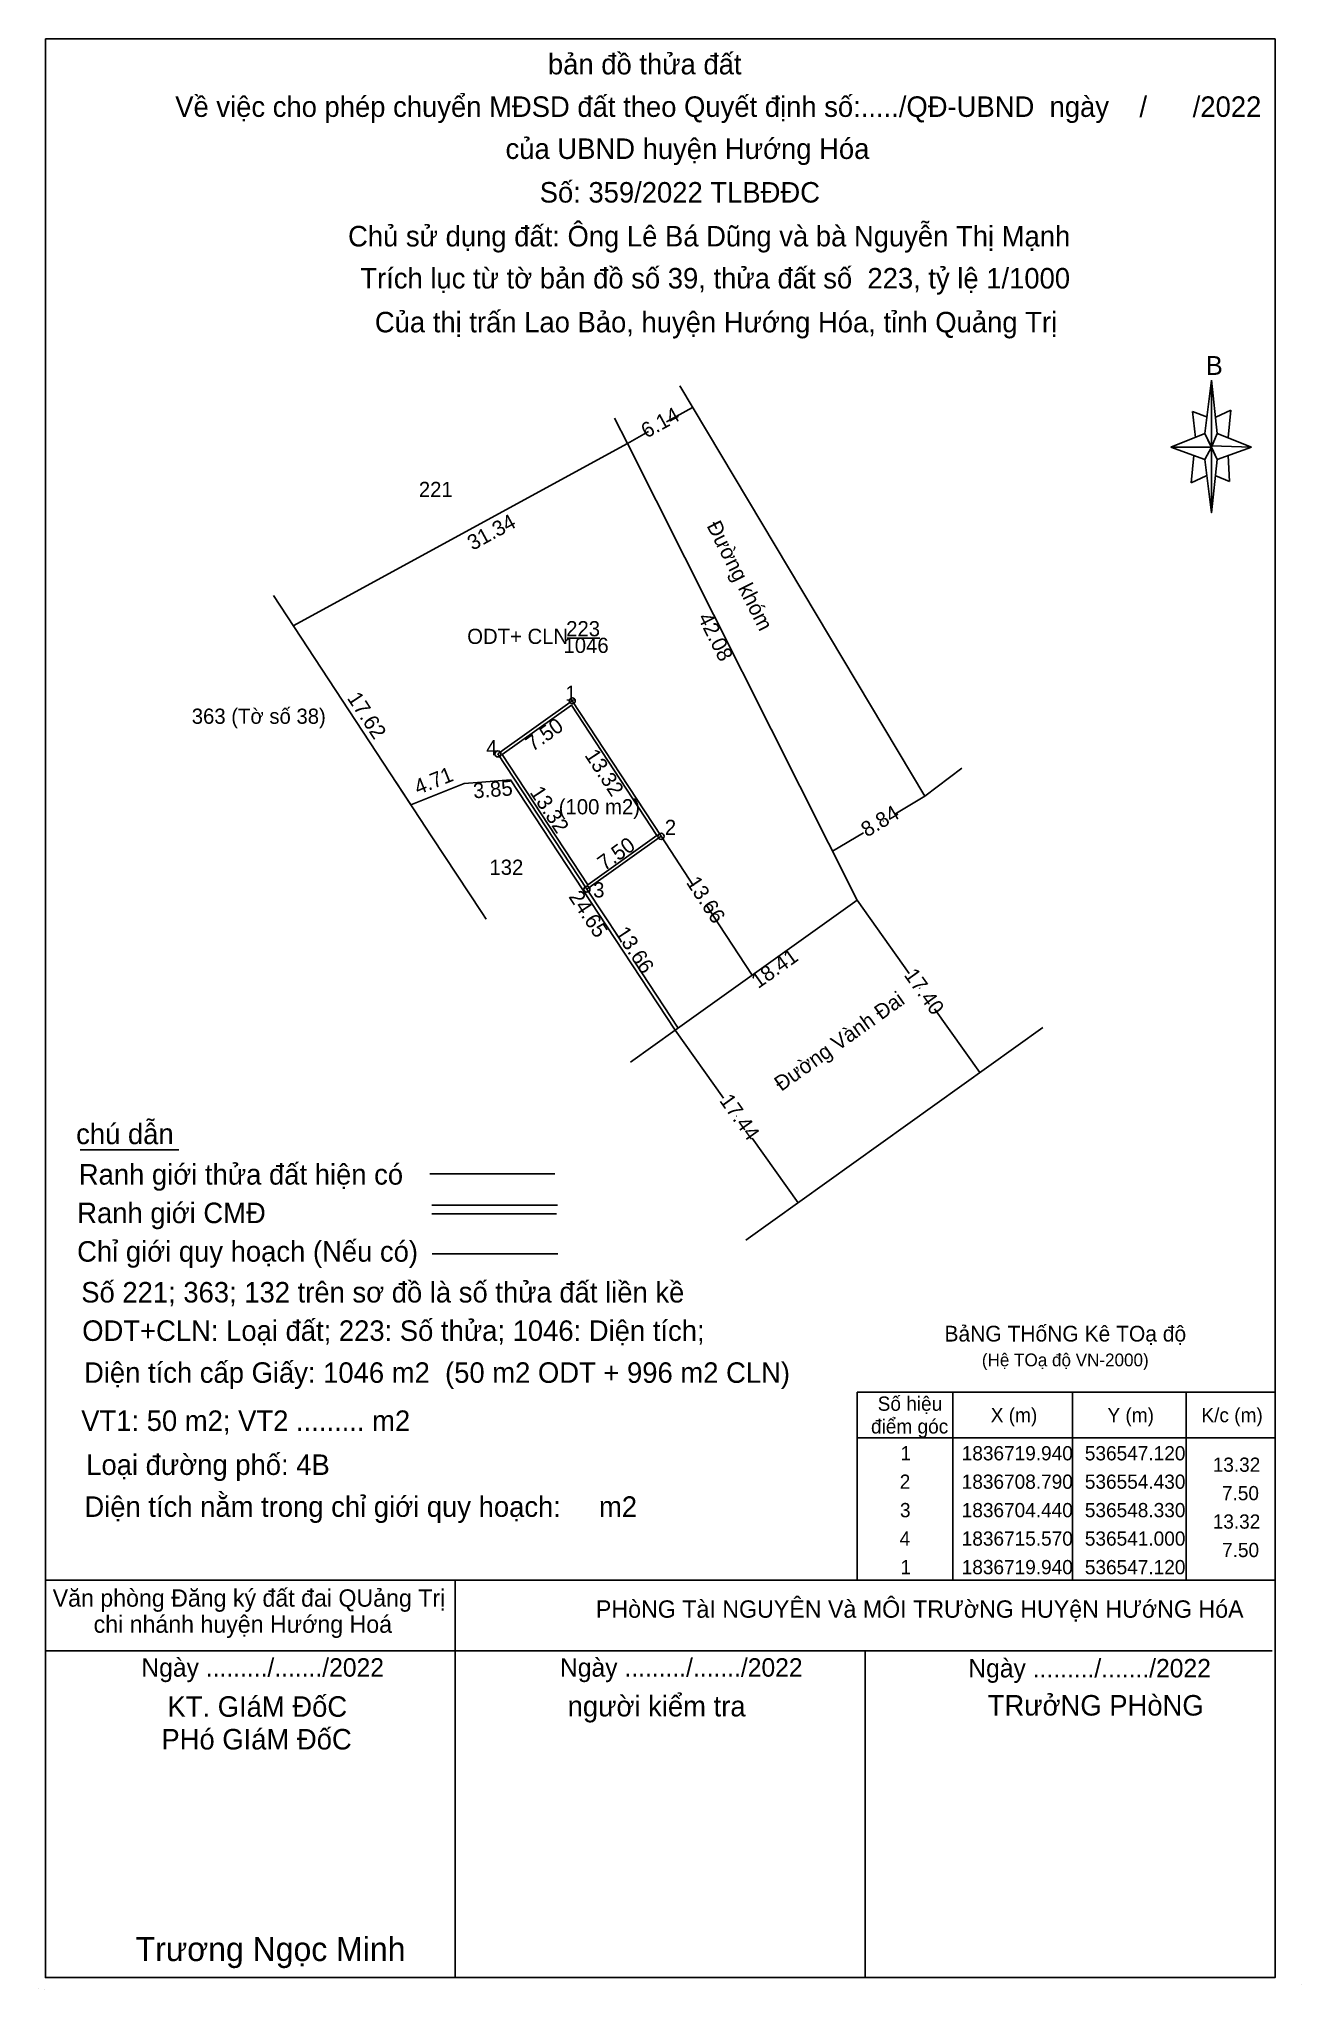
# Model space of a CAD drawing. Extents: x 536184 to 536586, y 1836676 to 1836836.
# Drawn here: x 536183.7 to 536287.6, y 1836675.6 to 1836836.1 of the extents above.
import ezdxf

# ---------------------------------------------------------------- set-up
doc = ezdxf.new("R2010")
doc.units = 0
for name, color, linetype in [('Level 1', 7, 'Continuous'), ('Level 10', 7, 'Continuous'), ('Level 13', 7, 'Continuous'), ('Level 17', 7, 'Continuous'), ('Level 4', 7, 'Continuous'), ('Level 43', 7, 'Continuous'), ('Level 5', 7, 'Continuous'), ('Level 6', 7, 'Continuous'), ('Level 63', 7, 'Continuous')]:
    doc.layers.add(name, color=color, linetype=linetype)

msp = doc.modelspace()

# ---------------------------------------------------------------- linework, layer by layer
at = {"layer": 'Level 1'}
msp.add_lwpolyline([(536227.54, 1836781.27), (536234.58, 1836770.53), (536228.89, 1836766.47), (536221.83, 1836777.19)], close=True, dxfattribs=at)
at = {"layer": 'Level 10'}
for p, q in [((536231.1, 1836804.89), (536232.15, 1836802.8)), ((536204.64, 1836787.8), (536232.15, 1836802.8)), ((536232.15, 1836802.8), (536251.07, 1836765.21)), ((536214.33, 1836773.07), (536203, 1836790.29)), ((536218.7, 1836774.82), (536214.33, 1836773.07)), ((536220.17, 1836774.93), (536218.7, 1836774.82)), ((536222.54, 1836775.12), (536220.17, 1836774.93)), ((536231.13, 1836762.05), (536222.54, 1836775.12)), ((536251.07, 1836765.21), (536236.08, 1836754.52)), ((536236.08, 1836754.52), (536231.13, 1836762.05))]:
    msp.add_line(p, q, dxfattribs=at)
at = {"layer": 'Level 13'}
msp.add_line((536227.2, 1836786.78), (536229.89, 1836786.78), dxfattribs=at)
at = {"layer": 'Level 17'}
msp.add_line((536187.08, 1836744.67), (536195.23, 1836744.67), dxfattribs=at)
at = {"layer": 'Level 4'}
for p, q in [((536236.46, 1836807.54), (536256.64, 1836773.78)), ((536237.52, 1836805.76), (536235.38, 1836804.58)), ((536233.9, 1836803.77), (536232.15, 1836802.8)), ((536221.49, 1836777.25), (536227.61, 1836781.62)), ((536234.92, 1836770.47), (536227.61, 1836781.62)), ((536228.82, 1836766.12), (536221.49, 1836777.25)), ((536256.64, 1836773.78), (536259.69, 1836776.08)), ((536213.09, 1836774.95), (536216.06, 1836770.44)), ((536214.33, 1836773.07), (536218.7, 1836774.82)), ((536218.7, 1836774.82), (536220.17, 1836774.93)), ((536220.17, 1836774.93), (536222.54, 1836775.12)), ((536231.13, 1836762.05), (536222.54, 1836775.12)), ((536254.17, 1836772.3), (536256.64, 1836773.78)), ((536253.18, 1836771.71), (536253.25, 1836771.75)), ((536220.17, 1836764.19), (536216.06, 1836770.44)), ((536228.82, 1836766.12), (536234.92, 1836770.47)), ((536237.6, 1836766.4), (536234.92, 1836770.47)), ((536249.05, 1836769.24), (536251.59, 1836770.76)), ((536231.49, 1836762.05), (536228.82, 1836766.12)), ((536236.08, 1836754.52), (536251.07, 1836765.21)), ((536255.36, 1836759.19), (536251.07, 1836765.21)), ((536220.52, 1836763.66), (536220.17, 1836764.19)), ((536239.71, 1836763.18), (536238.68, 1836764.75)), ((536242.43, 1836759.05), (536239.71, 1836763.18)), ((536236.08, 1836754.52), (536231.13, 1836762.05)), ((536231.68, 1836761.76), (536231.49, 1836762.05)), ((536236.32, 1836754.69), (536232.76, 1836760.11)), ((536256.24, 1836757.95), (536256.21, 1836758)), ((536261.17, 1836751.04), (536257.43, 1836756.28)), ((536232.41, 1836751.9), (536236.08, 1836754.52)), ((536240.06, 1836748.93), (536236.08, 1836754.52)), ((536241.91, 1836737.24), (536266.36, 1836754.73)), ((536241.13, 1836747.43), (536241.12, 1836747.45)), ((536246.21, 1836740.32), (536242.42, 1836745.64))]:
    msp.add_line(p, q, dxfattribs=at)
at = {"layer": 'Level 5'}
for p, q in [((536279.7, 1836803.62), (536280.26, 1836808)), ((536279.93, 1836804.97), (536278.69, 1836805.42)), ((536278.69, 1836805.42), (536278.92, 1836803.28)), ((536280.6, 1836804.97), (536281.84, 1836805.53)), ((536281.84, 1836805.53), (536281.62, 1836803.28)), ((536279.7, 1836803.62), (536276.89, 1836802.49)), ((536276.89, 1836802.49), (536279.7, 1836803.62)), ((536280.26, 1836802.49), (536279.7, 1836803.62)), ((536279.7, 1836803.62), (536280.72, 1836801.48)), ((536280.72, 1836803.62), (536283.53, 1836802.49)), ((536279.7, 1836801.48), (536276.89, 1836802.49)), ((536280.26, 1836802.49), (536276.89, 1836802.49)), ((536278.8, 1836801.82), (536278.58, 1836799.57)), ((536283.53, 1836802.49), (536280.26, 1836802.6)), ((536280.26, 1836802.6), (536280.26, 1836802.49)), ((536280.26, 1836802.49), (536280.72, 1836801.48)), ((536280.72, 1836801.48), (536283.53, 1836802.49)), ((536280.72, 1836801.48), (536283.53, 1836802.49)), ((536281.62, 1836801.82), (536281.73, 1836799.68)), ((536278.58, 1836799.57), (536279.82, 1836800.13)), ((536280.72, 1836801.48), (536280.26, 1836797.09)), ((536281.73, 1836799.68), (536280.6, 1836800.13)), ((536217.98, 1836676.56), (536217.98, 1836709.25)), ((536184.23, 1836703.45), (536285.25, 1836703.45)), ((536184.23, 1836703.45), (536285.25, 1836703.45)), ((536184.23, 1836703.45), (536285.25, 1836703.45)), ((536184.23, 1836676.56), (536184.23, 1836703.45)), ((536251.73, 1836676.56), (536251.73, 1836703.45)), ((536285.48, 1836676.56), (536184.23, 1836676.56)), ((536183.7, 1836675.69), (536183.7, 1836675.69)), ((536183.7, 1836675.69), (536183.7, 1836675.69)), ((536183.7, 1836675.69), (536183.7, 1836675.69)), ((536184.14, 1836675.62), (536184.14, 1836675.62)), ((536184.14, 1836675.62), (536184.14, 1836675.62)), ((536184.14, 1836675.62), (536184.14, 1836675.62))]:
    msp.add_line(p, q, dxfattribs=at)
for points in [[(536184.23, 1836836.08), (536285.48, 1836836.08), (536285.48, 1836676.56), (536184.23, 1836676.56)], [(536280.26, 1836808), (536280.72, 1836803.62), (536280.26, 1836802.49)], [(536280.26, 1836802.49), (536280.26, 1836797.09), (536279.7, 1836801.48)]]:
    msp.add_lwpolyline(points, close=True, dxfattribs=at)
at = {"layer": 'Level 6'}
for p, q in [((536215.88, 1836742.71), (536226.18, 1836742.71)), ((536216.05, 1836740.11), (536226.4, 1836740.11)), ((536216.05, 1836739.41), (536226.32, 1836739.41)), ((536184.23, 1836709.25), (536285.48, 1836709.25)), ((536287.62, 1836676), (536287.62, 1836676)), ((536287.62, 1836676), (536287.62, 1836676)), ((536287.62, 1836676), (536287.62, 1836676)), ((536287.62, 1836676), (536287.62, 1836676)), ((536287.62, 1836676), (536287.62, 1836676)), ((536287.62, 1836676), (536287.62, 1836676))]:
    msp.add_line(p, q, dxfattribs=at)
at = {"layer": 'Level 63'}
for p, q in [((536216.08, 1836736.12), (536226.43, 1836736.12)), ((536258.95, 1836724.72), (536258.95, 1836709.25)), ((536268.8, 1836724.72), (536268.8, 1836709.25)), ((536278.17, 1836724.72), (536278.17, 1836709.25)), ((536251.08, 1836720.97), (536285.48, 1836720.97))]:
    msp.add_line(p, q, dxfattribs=at)
msp.add_lwpolyline([(536251.08, 1836724.72), (536285.48, 1836724.72), (536285.48, 1836709.25), (536251.08, 1836709.25)], close=True, dxfattribs=at)
for centre in [(536227.61, 1836781.62), (536221.49, 1836777.25), (536234.92, 1836770.47), (536228.82, 1836766.12)]:
    msp.add_circle(centre, 0.25, dxfattribs=at)

# ---------------------------------------------------------------- texts
at = {"layer": 'Level 1'}
for s, height, p in [('(100 m2)', 1.25, (536226.5, 1836772.28)), ('BảNG THốNG Kê TOạ độ ', 1.2937, (536258.26, 1836728.9)), ('(Hệ TOạ độ VN-2000)', 1.0501, (536261.34, 1836726.86))]:
    msp.add_text(s, height=height, dxfattribs=at).set_placement(p)
at = {"layer": 'Level 13'}
for s, p in [('ODT+ CLN', (536218.96, 1836786.3)), ('223', (536227.11, 1836786.93)), ('1046', (536226.89, 1836785.56))]:
    msp.add_text(s, height=1.25, dxfattribs=at).set_placement(p)
at = {"layer": 'Level 4'}
for s, height, rotation, p in [('6.14', 1.25, 28.7107, (536233.72, 1836803.19)), ('Đường khóm', 1.25, 296.7158, (536238.65, 1836796.04)), ('42.08', 1.25, 296.7158, (536237.91, 1836788.48)), ('17.62', 1.25, 303.3462, (536209.03, 1836781.84)), ('4.71', 1.25, 21.824, (536214.91, 1836773.87)), ('3.85', 1.25, 4.4672, (536219.5, 1836773.59)), ('8.84', 1.25, 30.886, (536251.87, 1836770.36)), ('13.66', 1.25, 303.3162, (536236.95, 1836766.67)), ('24.65', 1.25, 303.3162, (536227.27, 1836765.5)), ('13.66', 1.25, 303.3162, (536231.09, 1836762.54)), ('18.41', 1.25, 35.4943, (536242.92, 1836757.89)), ('17.40', 1.25, 305.4803, (536254.88, 1836759.05)), ('Đường Vành Đai', 1.2499, 35.4943, (536244.82, 1836749.44)), ('17.44', 1.25, 305.5033, (536239.68, 1836748.72))]:
    msp.add_text(s, height=height, rotation=rotation, dxfattribs=at).set_placement(p)
for s, p in [('221', (536214.98, 1836798.39)), ('363 (Tờ số 38)', (536196.28, 1836779.73)), ('132', (536220.79, 1836767.3))]:
    msp.add_text(s, height=1.25, dxfattribs=at).set_placement(p)
at = {"layer": 'Level 43'}
msp.add_text('31.34', height=1.25, rotation=28.5947, dxfattribs=at).set_placement((536219.41, 1836793.96))
at = {"layer": 'Level 5'}
for s, height, p in [('bản đồ thửa đất', 1.6875, (536225.61, 1836833.17)), ('Về việc cho phép chuyển MĐSD đất theo Quyết định số:...../QĐ-UBND  ngày    /      /2022', 1.6875, (536194.92, 1836829.67)), ('của UBND huyện Hướng Hóa', 1.6875, (536222.12, 1836826.21)), ('Số: 359/2022 TLBĐĐC', 1.6875, (536224.93, 1836822.62)), ('Chủ sử dụng đất: Ông Lê Bá Dũng và bà Nguyễn Thị Mạnh', 1.6875, (536209.15, 1836819.01)), ('Trích lục từ tờ bản đồ số 39, thửa đất số  223, tỷ lệ 1/1000 ', 1.6875, (536210.16, 1836815.55)), ('Của thị trấn Lao Bảo, huyện Hướng Hóa, tỉnh Quảng Trị', 1.6875, (536211.36, 1836811.94)), ('B', 1.55, (536279.79, 1836808.44)), ('Ngày ........./......./2022', 1.5187, (536192.13, 1836701.32)), ('Ngày ........./......./2022', 1.5187, (536226.6, 1836701.32)), ('Ngày ........./......./2022', 1.5187, (536260.22, 1836701.26)), ('KT. GIáM ĐốC', 1.6875, (536194.28, 1836698.02)), ('người kiểm tra', 1.6875, (536227.23, 1836698.05)), ('TRưởNG PHòNG', 1.6875, (536261.82, 1836698.12)), ('PHó GIáM ĐốC', 1.6875, (536193.78, 1836695.33)), ('Trương Ngọc Minh', 1.9687, (536191.66, 1836677.92))]:
    msp.add_text(s, height=height, dxfattribs=at).set_placement(p)
at = {"layer": 'Level 6'}
for s, height, p in [('chú dẫn', 1.688, (536186.76, 1836745.14)), ('Ranh giới thửa đất hiện có ', 1.6875, (536186.98, 1836741.81)), ('Ranh giới CMĐ ', 1.6875, (536186.85, 1836738.64)), ('Chỉ giới quy hoạch (Nếu có)', 1.6875, (536186.84, 1836735.47)), ('Số 221; 363; 132 trên sơ đồ là số thửa đất liền kề', 1.6875, (536187.18, 1836732.11)), ('ODT+CLN: Loại đất; 223: Số thửa; 1046: Diện tích;', 1.6875, (536187.26, 1836728.95)), ('Diện tích cấp Giấy: 1046 m2  (50 m2 ODT + 996 m2 CLN)', 1.6875, (536187.41, 1836725.5)), ('VT1: 50 m2; VT2 ......... m2', 1.6875, (536187.18, 1836721.54)), ('Loại đường phố: 4B', 1.6875, (536187.59, 1836717.92)), ('Diện tích nằm trong chỉ giới quy hoạch:     m2', 1.6875, (536187.44, 1836714.47)), (' Văn phòng Đăng ký đất đai QUảng Trị', 1.4256, (536184.3, 1836707.08)), ('PHòNG TàI NGUYÊN Và MÔI TRƯờNG HUYệN HƯớNG HóA', 1.4287, (536229.56, 1836706.17)), ('chi nhánh huyện Hướng Hoá', 1.4256, (536188.2, 1836704.93))]:
    msp.add_text(s, height=height, dxfattribs=at).set_placement(p)
at = {"layer": 'Level 63'}
for s, height, p in [(' 1', 1.25, (536226.57, 1836781.62)), (' 4', 1.25, (536220.05, 1836777.14)), (' 2', 1.25, (536234.77, 1836770.58)), (' 3', 1.25, (536228.87, 1836765.44)), ('Số hiệu', 1.172, (536252.76, 1836723.2)), ('X (m)', 1.172, (536262.07, 1836722.26)), ('Y (m)', 1.172, (536271.68, 1836722.26)), ('K/c (m)', 1.172, (536279.42, 1836722.26)), ('điểm góc', 1.172, (536252.21, 1836721.33)), (' 1', 1.172, (536254.2, 1836719.12)), ('1836719.940', 1.1718, (536259.68, 1836719.12)), ('536547.120', 1.172, (536269.82, 1836719.12)), ('13.32', 1.17, (536280.35, 1836718.18)), (' 2', 1.172, (536254.14, 1836716.78)), ('1836708.790', 1.1718, (536259.68, 1836716.78)), ('536554.430', 1.172, (536269.82, 1836716.78)), ('7.50', 1.17, (536281.11, 1836715.84)), (' 3', 1.172, (536254.16, 1836714.44)), ('1836704.440', 1.1718, (536259.68, 1836714.44)), ('536548.330', 1.172, (536269.82, 1836714.44)), ('13.32', 1.17, (536280.35, 1836713.5)), (' 4', 1.172, (536254.13, 1836712.1)), ('1836715.570', 1.1718, (536259.68, 1836712.1)), ('536541.000', 1.172, (536269.82, 1836712.1)), ('7.50', 1.17, (536281.12, 1836711.16)), (' 1', 1.172, (536254.2, 1836709.75)), ('1836719.940', 1.1718, (536259.68, 1836709.75)), ('536547.120', 1.172, (536269.82, 1836709.75))]:
    msp.add_text(s, height=height, dxfattribs=at).set_placement(p)
for s, rotation, p in [('7.50', 35.5288, (536224.35, 1836777.4)), ('13.32', 303.2491, (536228.59, 1836777.14)), ('13.32', 303.3681, (536224.07, 1836774.09)), ('7.50', 35.4932, (536230.26, 1836767.59))]:
    msp.add_text(s, height=1.25, rotation=rotation, dxfattribs=at).set_placement(p)

doc.saveas('drawing.dxf')
